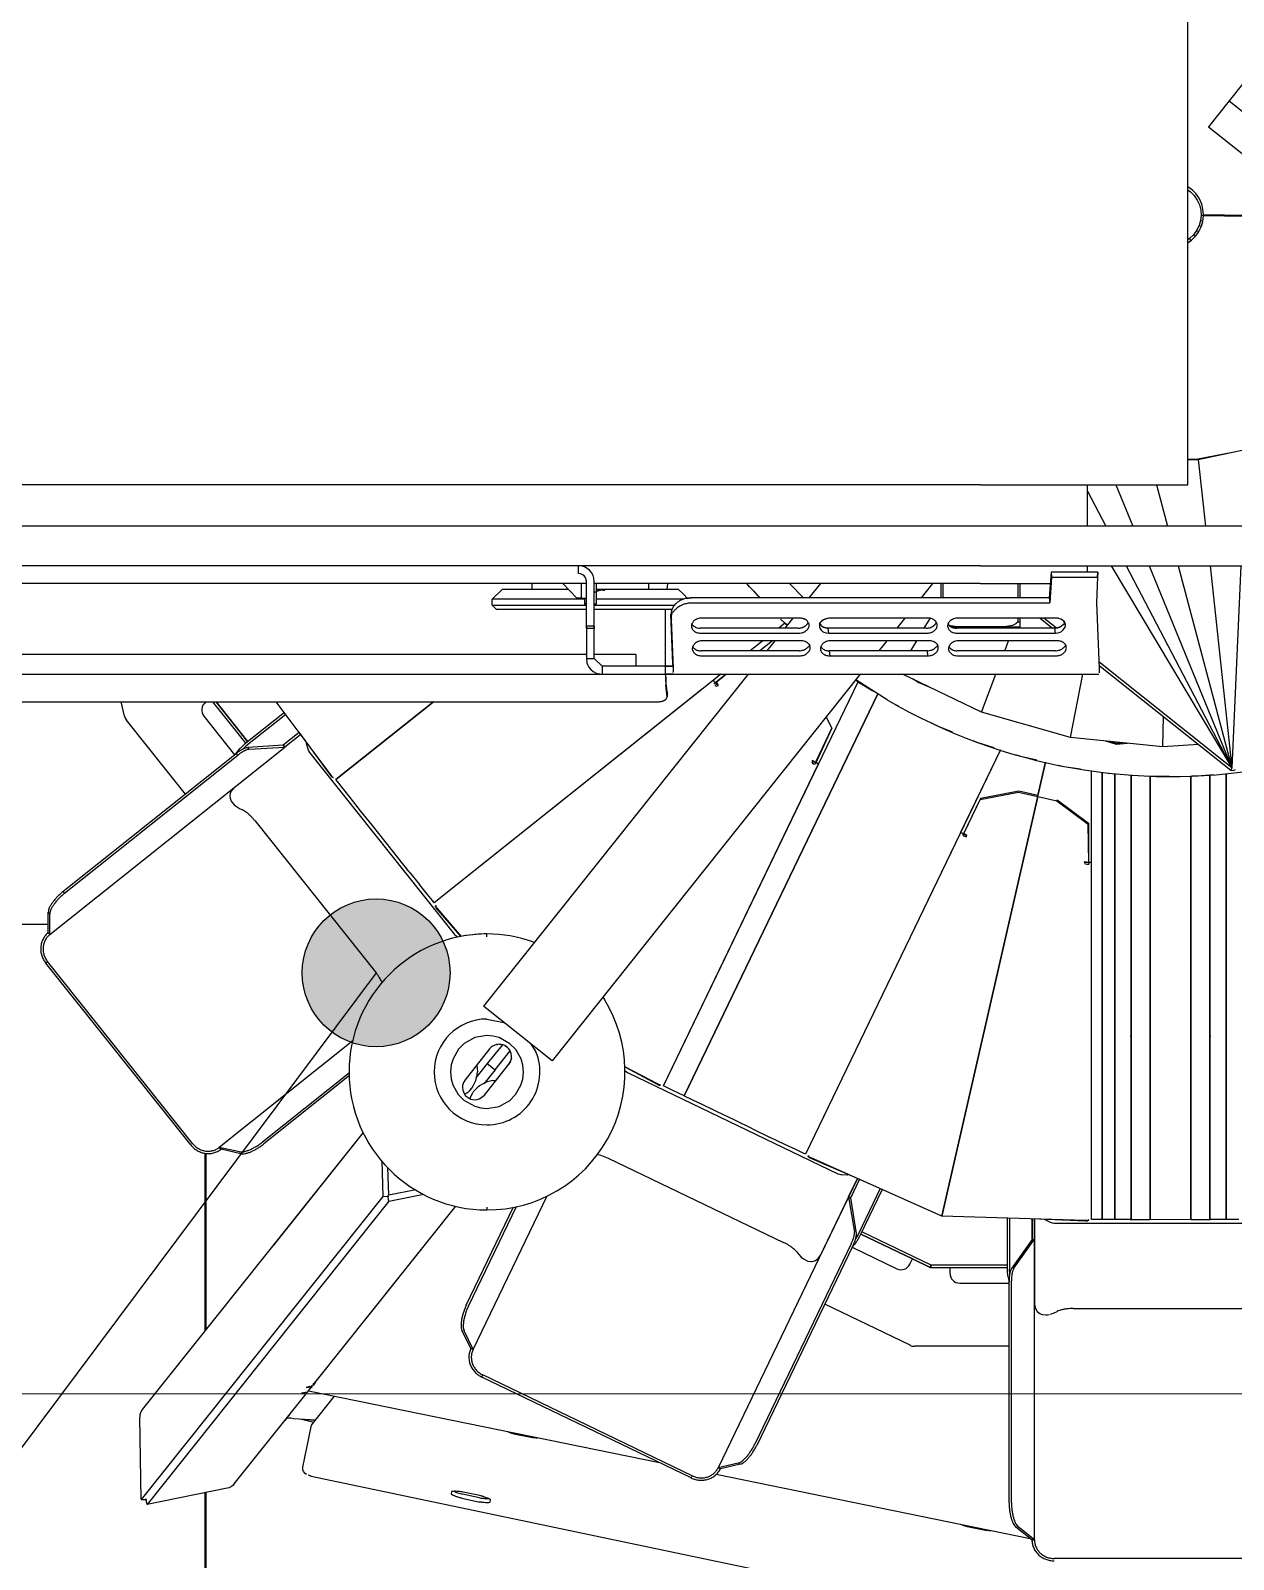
# Model space of a CAD drawing. Header units: millimetres. Extents: x -187347 to 135007, y -6415 to 292048.
# Drawn here: x -41808 to -41197, y 7971 to 8747 of the extents above; entities that cross this region are included whole.
import ezdxf

# ---------------------------------------------------------------- set-up
doc = ezdxf.new("R2010")
doc.units = ezdxf.units.MM
doc.header["$LTSCALE"] = 100
doc.linetypes.add('Z_LINE-CNTR', pattern=[17, 12, -2, 1, -2])
doc.layers.get('0').update_dxf_attribs({"lineweight": 18})
doc.layers.add('1', color=7, linetype='Continuous')
doc.layers.add('Layout Cabinplant', color=30, linetype='Continuous')
doc.layers.add('S-GRID', color=7, linetype='Continuous', lineweight=5)

# ---------------------------------------------------------------- blocks, each defined once
blk = doc.blocks.new('CP_Giblet area_New')
at = {"layer": '1'}
h = blk.add_hatch(color=0, dxfattribs=at)
edge = h.paths.add_edge_path()
edge.add_arc((455.75, 383.59), 37.5, 0, 360)
at = {"color": 0, "linetype": 'Continuous'}
for p, q in [((542.08, 647.23), (542.08, 1424.1)), ((542.08, 1424.1), (542.08, 647.23)), ((542.66, 647.35), (542.66, 1424.1)), ((488.7, 638.95), (74.89, 725.62)), ((-6.28, 680.68), (111.72, 680.68)), ((121.72, 671.24), (130, 664.62)), ((121.72, 671.24), (123.05, 671.23)), ((123.05, 671.23), (121.72, 671.24)), ((121.72, 671.24), (121.72, 518.69)), ((121.72, 671.24), (121.72, 551.42)), ((123.05, 671.23), (131.18, 664.75)), ((283.26, 637.91), (123.99, 670.47)), ((155.89, 664.4), (147.36, 666.14)), ((133.42, 652.33), (133.42, 539.92)), ((134.6, 652.45), (134.6, 540.04)), ((397.93, 652.16), (397.65, 650.83)), ((412.26, 650.07), (403.73, 651.86)), ((449.27, 499.42), (571.97, 653.27)), ((531.37, 645.07), (571.97, 653.27)), ((571.97, 653.27), (572.56, 650.35)), ((403.09, 648.78), (411.62, 646.99)), ((403.33, 649.92), (411.86, 648.13)), ((417.42, 646.69), (417.7, 648.01)), ((452.31, 496.99), (574.97, 650.8)), ((528.52, 643.64), (529.18, 644.15)), ((529.18, 644.15), (530.34, 644.76)), ((530.34, 644.76), (531.37, 645.07)), ((574.97, 650.8), (571.99, 650.72)), ((574.97, 650.8), (575.63, 608.93)), ((295.32, 638.78), (295.83, 639.84)), ((295.32, 638.78), (401.63, 587.58)), ((295.83, 639.84), (402.14, 588.64)), ((489.57, 638.6), (490.15, 638.45)), ((527.78, 642.87), (490.6, 596.24)), ((491.07, 638.07), (491.81, 637.58)), ((491.81, 637.58), (492.65, 636.58)), ((492.65, 636.58), (492.95, 635.77)), ((527.78, 642.87), (502.09, 610.65)), ((527.78, 642.87), (528.52, 643.64)), ((216.02, 497.17), (282.23, 634.65)), ((271.05, 632.9), (280.99, 635.14)), ((272.06, 632.28), (282.23, 634.65)), ((280.99, 635.14), (282.23, 634.65)), ((490.06, 595.56), (312.04, 632.03)), ((492.99, 634.29), (488.53, 613.02)), ((492.95, 635.77), (492.99, 634.29)), ((213.72, 521.74), (262.64, 623.31)), ((214.73, 521.12), (263.64, 622.69)), ((385.81, 617.39), (377.28, 619.14)), ((488.53, 613.02), (476.82, 598.34)), ((462.33, 464.56), (574.36, 605.04)), ((486.54, 610.53), (497.43, 609.83)), ((493.59, 610.08), (486.54, 610.53)), ((493.59, 610.08), (487.29, 611.47)), ((497.43, 609.83), (499.06, 609.52)), ((499.06, 609.52), (499.9, 609.48)), ((499.53, 607.44), (502.09, 610.65)), ((499.9, 609.48), (500.73, 609.66)), ((501.48, 610.07), (502.09, 610.65)), ((486.85, 591.53), (415.38, 501.92)), ((486.89, 591.87), (486.14, 590.65)), ((486.85, 591.53), (487.6, 592.33)), ((487.57, 592.86), (486.89, 591.87)), ((487.6, 592.33), (488.01, 592.99)), ((488.46, 593.55), (488.01, 592.99)), ((488.72, 593.88), (488.19, 593.55)), ((488.19, 593.55), (488.38, 592.91)), ((490.6, 596.24), (488.46, 593.55)), ((491.27, 593.96), (488.46, 593.55)), ((488.46, 593.55), (488.56, 593.04)), ((488.46, 593.55), (489.46, 593.49)), ((490.06, 595.56), (488.72, 593.88)), ((489.46, 593.49), (490.5, 593.82)), ((490.5, 593.82), (491.27, 593.96)), ((490.6, 596.24), (493.53, 596.79)), ((492.86, 596.78), (491.85, 596.49)), ((493.53, 596.79), (492.86, 596.78)), ((402.14, 588.64), (401.63, 587.58)), ((406.52, 574.69), (368.97, 496.72)), ((406.52, 574.69), (407.69, 574.23)), ((406.52, 574.69), (411.14, 565.18)), ((407.69, 574.23), (412.25, 564.78)), ((134.6, 573.03), (182.59, 573.03)), ((184.76, 572.53), (228.13, 551.65)), ((460.69, 558.74), (415.38, 501.92)), ((542.08, 475.1), (542.08, 564.55)), ((542.08, 564.55), (542.08, 475.1)), ((542.66, 563.04), (542.08, 563.04)), ((542.08, 559.04), (542.66, 559.04)), ((542.66, 475.1), (542.66, 565.29)), ((102.09, 553.91), (3.34, 553.91)), ((111.72, 556.04), (110.18, 555.32)), ((113.53, 556.72), (111.72, 556.04)), ((115.18, 557.07), (114.12, 556.88)), ((115.93, 557.14), (115.18, 557.07)), ((117.64, 556.99), (115.93, 557.14)), ((118.33, 556.79), (117.64, 556.99)), ((119.07, 556.46), (118.33, 556.79)), ((120.4, 555.36), (119.07, 556.46)), ((121.28, 553.85), (120.4, 555.36)), ((121.59, 552.67), (121.28, 553.85)), ((121.72, 551.42), (121.59, 552.67)), ((121.72, 508.42), (121.72, 551.42)), ((408.88, 552.61), (384.55, 502.08)), ((409.99, 552.22), (385.97, 502.32)), ((134.25, 536.37), (134.43, 533.94)), ((159.6, 541.03), (134.6, 541.03)), ((135.3, 537.47), (134.6, 540.4)), ((164.6, 533.03), (164.6, 536.03)), ((132.14, 533.46), (121.72, 518.69)), ((122.97, 518.81), (133.31, 533.59)), ((134.43, 508.03), (134.43, 533.94)), ((135.56, 508), (135.56, 534.01)), ((164.6, 533.11), (135.56, 533.11)), ((164.6, 533.11), (135.56, 533.11)), ((135.56, 531.86), (174.12, 531.86)), ((135.56, 531.86), (174.12, 531.86)), ((174.12, 533.11), (164.6, 533.11)), ((174.6, 533.03), (164.6, 533.03)), ((174.12, 533.11), (174.12, 531.86)), ((174.12, 531.86), (175.06, 532.9)), ((174.12, 531.86), (209.32, 515.01)), ((174.12, 531.86), (209.32, 515.01)), ((183.61, 528.69), (174.6, 533.03)), ((175.06, 532.9), (183.64, 528.76)), ((184.91, 531.39), (183.61, 528.69)), ((209.86, 516.14), (183.64, 528.76)), ((183.64, 528.76), (209.86, 516.14)), ((214.24, 522.82), (191.58, 533.73)), ((231.44, 528.51), (230.2, 526.61)), ((232.8, 529.49), (231.44, 528.51)), ((233.86, 529.94), (232.8, 529.49)), ((234.64, 530.07), (233.86, 529.94)), ((235.16, 530.07), (234.64, 530.07)), ((236.63, 529.83), (235.16, 530.07)), ((238.84, 528.76), (236.63, 529.83)), ((240.01, 527.8), (238.84, 528.76)), ((241.24, 526.48), (240.01, 527.8)), ((211.59, 487.91), (230.33, 526.81)), ((242.31, 525.16), (241.24, 526.48)), ((337.95, 477.54), (248.98, 520.38)), ((462.33, 464.56), (507.88, 521.68)), ((122.97, 518.81), (121.72, 518.69)), ((121.72, 518.69), (121.72, 508.42)), ((121.75, 518.67), (121.75, 508.42)), ((122.97, 508.37), (122.97, 518.81)), ((122.97, 518.81), (122.97, 508.37)), ((198.97, 493.52), (210.25, 516.95)), ((200, 493.05), (211.24, 516.4)), ((211.24, 516.4), (212.45, 518.5)), ((212.01, 515.83), (214.88, 497.68)), ((216.02, 497.17), (213.01, 515.21)), ((111.75, 510.61), (-6.25, 510.61)), ((18.01, 508.74), (24.32, 508.77)), ((24.32, 508.77), (24.32, 282.53)), ((24.6, 508.77), (32.57, 508.79)), ((24.6, 282.55), (24.6, 508.77)), ((32.91, 508.79), (32.33, 508.67)), ((32.57, 508.79), (32.57, 283.12)), ((42.19, 508.8), (32.91, 508.79)), ((32.91, 283.15), (32.91, 508.79)), ((42.19, 508.8), (42.19, 283.74)), ((42.37, 508.67), (42.37, 413.57)), ((42.56, 508.8), (52.91, 508.81)), ((42.56, 283.76), (42.56, 508.8)), ((52.91, 508.81), (62.87, 508.8)), ((62.87, 508.8), (62.87, 283.8)), ((63.07, 413.57), (63.07, 508.67)), ((72.53, 508.79), (63.25, 508.8)), ((63.25, 283.78), (63.25, 508.8)), ((73.1, 508.67), (72.53, 508.79)), ((73.1, 508.67), (72.53, 508.79)), ((72.53, 508.79), (72.53, 283.25)), ((72.87, 283.23), (72.87, 508.79)), ((72.87, 508.79), (80.84, 508.77)), ((80.84, 508.77), (80.84, 282.62)), ((81.11, 508.77), (87.42, 508.74)), ((81.11, 282.6), (81.11, 508.77)), ((87.42, 508.74), (91.27, 508.71)), ((87.42, 508.74), (87.42, 281.88)), ((87.42, 281.88), (87.42, 508.74)), ((91.27, 508.71), (92.72, 508.67)), ((92.72, 508.67), (92.72, 328.16)), ((94.18, 509.23), (94.8, 509.25)), ((94.8, 509.25), (95.96, 509.16)), ((95.84, 509.49), (122.99, 508.37)), ((95.96, 509.16), (168.66, 507.03)), ((112.76, 510.43), (111.75, 510.61)), ((113.77, 510.16), (112.76, 510.43)), ((116.89, 508.62), (113.77, 510.16)), ((120.08, 294.19), (168.66, 507.03)), ((168.66, 507.03), (120.08, 294.19)), ((168.66, 507.03), (235.09, 477.41)), ((214.88, 497.68), (210.42, 488.41)), ((216.02, 497.17), (211.57, 487.92)), ((214.88, 497.68), (216.02, 497.17)), ((216.02, 497.17), (214.88, 497.68)), ((399.49, 502.41), (399.49, 503.88)), ((449.27, 499.42), (431.58, 495.84)), ((435.55, 493.63), (449.37, 496.42)), ((449.27, 499.42), (449.86, 496.5)), ((452.31, 496.99), (449.33, 496.92)), ((449.37, 496.42), (449.72, 482.38)), ((452.77, 478.92), (452.31, 496.99)), ((210.39, 488.42), (235.84, 477.4)), ((216.06, 485.98), (216.72, 486.2)), ((216.72, 486.2), (219.54, 486.01)), ((220.56, 485.81), (219.54, 486.01)), ((221.55, 485.53), (220.56, 485.81)), ((327.87, 434.33), (221.55, 485.53)), ((139.04, 270.48), (237.82, 475.57)), ((159.48, 312.92), (237.82, 475.57)), ((235.09, 477.41), (235.96, 477.08)), ((235.96, 477.08), (236.73, 476.7)), ((237.82, 475.57), (239.03, 475)), ((239.03, 475), (242.78, 473.24)), ((242.78, 473.24), (248.3, 470.61)), ((342.31, 475.87), (337.95, 477.54)), ((343.39, 475.7), (342.31, 475.87)), ((524.46, 475.4), (534.38, 473.1)), ((525.09, 474.4), (535.29, 472.13)), ((534.38, 473.1), (535.29, 472.13)), ((535.29, 472.13), (534.38, 473.1)), ((248.3, 470.61), (255.74, 467.05)), ((264.75, 462.72), (255.74, 467.05)), ((467.63, 418.17), (535.29, 472.13)), ((467.63, 418.17), (535.29, 472.13)), ((469.22, 435.73), (512.71, 470.41)), ((469.29, 434.27), (513.35, 469.41)), ((548.87, 470.16), (622.44, 377.91)), ((549.78, 470.9), (623.36, 378.64)), ((264.75, 462.72), (273.72, 458.41)), ((273.72, 458.41), (283.05, 453.91)), ((283.05, 453.91), (292.04, 449.56)), ((393.32, 451.32), (387.89, 448.29)), ((399.49, 452.38), (393.32, 451.32)), ((402.68, 452.1), (399.49, 452.38)), ((405.69, 451.31), (402.68, 452.1)), ((411.17, 448.23), (405.69, 451.31)), ((299.46, 445.97), (201.27, 242.06)), ((201.27, 242.06), (299.46, 445.97)), ((299.46, 445.97), (292.04, 449.56)), ((299.46, 445.97), (305.14, 443.2)), ((305.14, 443.2), (308.59, 441.51)), ((384.99, 445.37), (382.26, 440.6)), ((387.89, 448.29), (384.99, 445.37)), ((400.84, 445.59), (388.37, 429.96)), ((402.03, 446.73), (400.84, 445.59)), ((403.4, 447.49), (402.03, 446.73)), ((404.41, 447.8), (403.4, 447.49)), ((405.81, 447.94), (404.41, 447.8)), ((407.64, 447.65), (405.81, 447.94)), ((408.25, 447.39), (406.48, 444.05)), ((408.61, 447.24), (407.64, 447.65)), ((409.62, 446.58), (408.61, 447.24)), ((409.15, 444.33), (410.74, 445.39)), ((410.49, 445.74), (409.62, 446.58)), ((411.1, 444.88), (410.49, 445.74)), ((411.8, 443.17), (411.1, 444.88)), ((414.08, 445.26), (411.17, 448.23)), ((411.97, 441.77), (411.8, 443.17)), ((416.78, 440.46), (414.08, 445.26)), ((309.88, 440.87), (211.18, 235.9)), ((309.88, 440.87), (231.56, 278.21)), ((308.59, 441.51), (309.88, 440.87)), ((311.44, 440.72), (312.01, 440.47)), ((312.01, 440.47), (313.01, 439.88)), ((313.01, 439.88), (329.57, 431.3)), ((313.05, 440.23), (329.03, 431.7)), ((328.7, 433.74), (327.87, 434.33)), ((381.36, 437.56), (380.99, 433.95)), ((382.26, 440.6), (381.36, 437.56)), ((396.49, 438.22), (395, 438.26)), ((395.41, 432.77), (401.06, 439.86)), ((398.14, 422.16), (410.61, 437.8)), ((399.32, 429.66), (405.07, 436.86)), ((410.61, 437.8), (411.45, 439.21)), ((411.45, 439.21), (411.9, 440.71)), ((411.9, 440.71), (411.97, 441.77)), ((417.65, 437.41), (416.78, 440.46)), ((417.99, 433.8), (417.65, 437.41)), ((210.09, 232.07), (366.51, 428.21)), ((329.49, 433.06), (328.7, 433.74)), ((329.03, 431.7), (329.58, 431.41)), ((366.51, 428.21), (383.91, 414.33)), ((380.99, 433.95), (381.33, 430.35)), ((381.33, 430.35), (382.21, 427.3)), ((382.21, 427.3), (384.91, 422.49)), ((387.08, 427.03), (387.01, 425.99)), ((387.53, 428.54), (387.08, 427.03)), ((387.08, 427.03), (387.36, 427.97)), ((388.37, 429.96), (387.53, 428.54)), ((387.53, 428.54), (388.37, 429.96)), ((395.41, 432.77), (387.76, 423.17)), ((391.67, 420.06), (399.32, 429.66)), ((399.32, 429.66), (395.41, 432.77)), ((404.73, 430.42), (404.31, 433.84)), ((413.99, 422.38), (416.72, 427.15)), ((416.72, 427.15), (417.62, 430.2)), ((417.62, 430.2), (417.99, 433.8)), ((377.43, 419.5), (374.69, 423.6)), ((384.91, 422.49), (387.82, 419.53)), ((387.01, 425.99), (387.18, 424.59)), ((387.18, 424.59), (387.88, 422.87)), ((387.82, 419.53), (393.29, 416.45)), ((387.88, 422.87), (388.5, 422.01)), ((388.5, 422.01), (389.38, 421.16)), ((389.38, 421.16), (388.5, 422.01)), ((389.38, 421.16), (390.41, 420.5)), ((390.41, 420.5), (389.38, 421.16)), ((390.41, 420.5), (391.35, 420.11)), ((391.35, 420.11), (393.21, 419.81)), ((393.21, 419.81), (392.5, 419.92)), ((393.21, 419.81), (394.6, 419.96)), ((394.6, 419.96), (394.09, 419.9)), ((394.6, 419.96), (395.59, 420.26)), ((395.59, 420.26), (396.96, 421.03)), ((396.96, 421.03), (396.36, 420.69)), ((396.96, 421.03), (398.14, 422.16)), ((398.14, 422.16), (396.96, 421.03)), ((405.66, 416.44), (411.09, 419.47)), ((411.09, 419.47), (413.99, 422.38)), ((32.91, 415.66), (32.33, 415.79)), ((42.37, 413.57), (42.37, 283.75)), ((63.07, 283.79), (63.07, 413.57)), ((73.1, 415.79), (72.53, 415.66)), ((383.91, 414.33), (401.3, 400.46)), ((393.29, 416.45), (396.31, 415.66)), ((396.31, 415.66), (399.49, 415.38)), ((399.49, 415.38), (405.66, 416.44)), ((399.49, 407.03), (390.93, 408.73)), ((267.01, 232.07), (401.3, 400.46)), ((340.79, 395.95), (339.88, 397.18)), ((517.32, 306.39), (455.75, 383.59)), ((42.19, 378.21), (42.53, 378.83)), ((623.36, 378.64), (622.44, 377.91)), ((63.25, 365.86), (62.91, 365.24)), ((376.17, 367.88), (375.54, 368.16)), ((399.49, 365.34), (399.49, 363.88)), ((412.49, 365.19), (424.59, 350.9)), ((412.6, 365.22), (413.05, 364.7)), ((413.05, 364.7), (425.26, 350.57)), ((415.14, 364.78), (414.31, 365.4)), ((415.91, 364.1), (415.14, 364.78)), ((489.49, 271.84), (415.91, 364.1)), ((621.29, 364.2), (501.99, 269.07)), ((621.29, 364.2), (621.28, 353.6)), ((621.29, 364.2), (622.15, 363.29)), ((622.09, 359.04), (1346.56, 359.04)), ((622.09, 359.04), (1346.56, 359.04)), ((622.15, 363.29), (622.11, 352.76)), ((424.59, 350.9), (425.23, 350.23)), ((425.23, 350.23), (425.75, 349.55)), ((622.11, 352.76), (621.28, 353.6)), ((284.63, 235.14), (426.24, 348.07)), ((290.11, 239.51), (426.24, 348.07)), ((426.24, 348.07), (427.16, 346.95)), ((427.16, 346.95), (429.7, 343.81)), ((429.7, 343.81), (433.71, 338.83)), ((613.8, 343.26), (525.91, 273.17)), ((614.63, 342.42), (526.74, 272.33)), ((613.8, 343.26), (614.63, 342.42)), ((438.91, 332.35), (433.71, 338.83)), ((92.72, 328.16), (92.72, 327.56)), ((92.72, 327.56), (93.57, 327.56)), ((92.72, 327.56), (92.72, 281.11)), ((93.57, 327.56), (95.72, 327.56)), ((95.04, 328.47), (94.22, 328.52)), ((94.22, 327.56), (94.22, 328.52)), ((94.22, 327.56), (94.22, 328.52)), ((94.34, 326.8), (94.22, 327.56)), ((94.22, 327.56), (96.45, 327.28)), ((94.22, 327.56), (94.47, 308.18)), ((94.34, 307.64), (94.34, 326.8)), ((95.96, 328.33), (95.04, 328.47)), ((95.72, 327.56), (96.45, 327.28)), ((96.45, 327.28), (95.96, 328.33)), ((438.91, 332.35), (444.7, 325.1)), ((444.7, 325.1), (451.15, 317.02)), ((139.04, 270.48), (159.22, 312.38)), ((149.11, 295.14), (157.43, 312.41)), ((157.55, 312.94), (149.23, 295.68)), ((156.14, 314.59), (155.97, 313.95)), ((155.97, 313.95), (157.55, 312.94)), ((155.97, 313.95), (156.52, 313.68)), ((157.75, 314.13), (156.14, 314.59)), ((156.52, 313.68), (156.75, 314.44)), ((156.52, 313.68), (158.45, 312.75)), ((158.13, 313.57), (157.55, 312.94)), ((158.13, 313.57), (157.75, 314.13)), ((158.45, 312.75), (159.22, 312.38)), ((159.22, 312.38), (159.48, 312.92)), ((451.15, 317.02), (457.6, 308.93)), ((94.34, 307.64), (94.47, 308.18)), ((110.21, 295.88), (94.34, 307.64)), ((110.33, 296.41), (94.47, 308.18)), ((457.6, 308.93), (463.61, 301.37)), ((110.33, 296.41), (110.21, 295.88)), ((120.08, 294.19), (110.33, 296.41)), ((129.71, 291.43), (149.11, 295.14)), ((149.23, 295.68), (129.83, 291.96)), ((463.61, 301.37), (468.94, 294.65)), ((524.99, 300.2), (523.47, 300.95)), ((526.57, 299.28), (524.99, 300.2)), ((527.17, 298.84), (526.57, 299.28)), ((527.76, 298.35), (527.17, 298.84)), ((529.29, 296.43), (527.76, 298.35)), ((529.85, 295.05), (529.29, 296.43)), ((530, 293.76), (529.85, 295.05)), ((116.11, 276.76), (119.96, 293.65)), ((119.96, 293.65), (116.11, 276.76)), ((120.08, 294.19), (119.96, 293.65)), ((119.96, 293.65), (129.71, 291.43)), ((129.83, 291.96), (120.08, 294.19)), ((468.94, 294.65), (472.86, 289.7)), ((472.86, 289.7), (475.29, 286.59)), ((527.57, 289.46), (529.45, 291.53)), ((528.97, 290.9), (529.45, 291.53)), ((529.45, 291.53), (529.8, 292.63)), ((529.8, 292.63), (530, 293.76)), ((552.53, 292.9), (582.45, 255.38)), ((17.07, 177.07), (21.58, 279.68)), ((20.95, 281.03), (19.81, 280.5)), ((22.16, 280.78), (20.95, 281.03)), ((21.58, 279.68), (22.16, 280.78)), ((32.66, 177.07), (21.58, 279.68)), ((82.77, 177.07), (21.58, 279.68)), ((75.14, 177.07), (21.58, 279.68)), ((48.8, 177.07), (21.58, 279.68)), ((63.6, 177.07), (21.58, 279.68)), ((21.58, 279.68), (89.06, 225.86)), ((89, 227.48), (22.16, 280.78)), ((39.13, 283.7), (30.69, 282.96)), ((39.13, 283.7), (30.69, 282.96)), ((41.97, 283.72), (39.13, 283.7)), ((41.97, 283.72), (39.13, 283.7)), ((61.79, 283.88), (53.32, 283.81)), ((61.79, 283.88), (53.32, 283.81)), ((64.62, 283.68), (61.79, 283.88)), ((64.62, 283.68), (61.79, 283.88)), ((84.4, 282.26), (83.78, 282.3)), ((84.4, 282.26), (83.78, 282.3)), ((85.19, 282.14), (84.4, 282.26)), ((85.19, 282.14), (84.4, 282.26)), ((106.8, 278.85), (98.41, 280.13)), ((106.8, 278.85), (98.41, 280.13)), ((476.11, 285.52), (426.64, 246.07)), ((426.64, 246.07), (476.11, 285.52)), ((475.29, 286.59), (476.11, 285.52)), ((478, 284.06), (478.51, 283.28)), ((478.51, 283.28), (506.45, 246.07)), ((494.91, 261.44), (478.69, 283.59)), ((109.56, 278.2), (106.8, 278.85)), ((109.56, 278.2), (106.8, 278.85)), ((128.86, 273.67), (120.6, 275.61)), ((128.86, 273.67), (120.6, 275.61)), ((131.56, 272.8), (128.86, 273.67)), ((131.56, 272.8), (128.86, 273.67)), ((231.3, 277.67), (211.18, 235.9)), ((224.46, 259.45), (232.65, 277.02)), ((232.44, 276.28), (224.46, 259.45)), ((231.56, 278.21), (231.3, 277.67)), ((231.3, 277.67), (232.06, 277.3)), ((232.06, 277.3), (234.21, 276.52)), ((232.65, 277.02), (232.91, 277.56)), ((232.65, 277.02), (234.54, 275.8)), ((233.78, 277.49), (232.91, 277.56)), ((234.45, 277.02), (233.78, 277.49)), ((234.45, 277.02), (234.21, 276.52)), ((234.54, 275.8), (234.45, 277.02)), ((489.98, 270.94), (489.49, 271.84)), ((525.17, 270.17), (527.02, 272.56)), ((526.74, 272.33), (525.91, 273.17)), ((543.1, 253.4), (527.52, 272.95)), ((38.58, 267.69), (56.54, 269)), ((56.54, 269), (56.32, 253.54)), ((56.54, 269), (103.37, 264.24)), ((74.45, 267.18), (80.07, 267.71)), ((80.01, 267.17), (77.2, 266.9)), ((82.71, 266.34), (80.01, 267.17)), ((80.07, 267.71), (85.46, 266.06)), ((80.78, 266.54), (82.07, 266.54)), ((80.78, 266.54), (82.07, 266.54)), ((103.37, 264.24), (97.22, 232.07)), ((103.37, 264.24), (148.65, 251.41)), ((150.44, 266.75), (142.35, 269.34)), ((150.44, 266.75), (142.35, 269.34)), ((153.06, 265.67), (150.44, 266.75)), ((153.06, 265.67), (150.44, 266.75)), ((490.4, 269.99), (489.98, 270.94)), ((491.22, 267.28), (490.4, 269.99)), ((491.14, 266.58), (491.22, 267.28)), ((493.99, 262.69), (501.99, 269.07)), ((494.74, 261.68), (502.85, 268.14)), ((501.61, 252.51), (521.87, 268.66)), ((520.07, 270.15), (501.99, 269.07)), ((501.99, 269.07), (502.85, 268.14)), ((502.85, 268.14), (501.99, 269.07)), ((502.29, 251.6), (522.63, 267.82)), ((502.85, 268.14), (520.9, 269.31)), ((520.07, 270.15), (520.9, 269.31)), ((536.92, 246.07), (520.76, 266.33)), ((520.76, 266.33), (536.92, 246.07)), ((523.56, 270.23), (521.87, 268.66)), ((538.73, 246.07), (521.87, 267.21)), ((538.73, 246.07), (521.87, 267.21)), ((171.4, 258.14), (163.54, 261.37)), ((171.4, 258.14), (163.54, 261.37)), ((173.93, 256.86), (171.4, 258.14)), ((173.93, 256.86), (171.4, 258.14)), ((224.46, 259.45), (227.43, 253.81)), ((227.43, 253.81), (224.46, 259.45)), ((148.65, 251.41), (141.3, 232.07)), ((148.65, 251.41), (188.65, 232.07)), ((191.61, 247.89), (190.73, 248.34)), ((191.61, 247.89), (190.73, 248.34)), ((583.42, 253.37), (585.09, 246.07)), ((192.58, 247.3), (191.61, 247.89)), ((192.58, 247.3), (191.61, 247.89)), ((196.53, 245.08), (212.39, 234.95)), ((210.95, 236.07), (203.7, 240.51)), ((210.95, 236.07), (203.7, 240.51)), ((308.03, 240.97), (308.12, 243.57)), ((308.03, 240.97), (308.84, 235.19)), ((308.12, 243.57), (308.72, 237.68)), ((1255.67, 246.07), (312.86, 246.07)), ((175.5, 238.43), (180.55, 236.31)), ((180.55, 236.31), (178.69, 236.89)), ((180.55, 236.31), (183.55, 234.53)), ((181.51, 235.52), (180.55, 236.31)), ((212.43, 234.99), (210.95, 236.07)), ((212.43, 234.99), (210.95, 236.07)), ((278.16, 232.07), (283.02, 235.94)), ((283.02, 235.94), (278.16, 232.07)), ((280.77, 232.07), (284.63, 235.14)), ((280.77, 232.07), (284.63, 235.14)), ((283.21, 238.16), (282.08, 237.88)), ((282.08, 237.88), (283.02, 235.94)), ((282.76, 237.49), (284.1, 235.81)), ((283.89, 237.52), (283.21, 238.16)), ((284.46, 236.88), (283.69, 236.31)), ((284.46, 236.88), (283.69, 236.31)), ((284.1, 235.81), (284.63, 235.14)), ((88.92, 229.8), (88.93, 230.48)), ((88.93, 229.21), (88.92, 229.8)), ((88.93, 230.48), (88.96, 231.39)), ((90.28, 195.97), (88.93, 229.21)), ((305.08, 232.07), (89.06, 232.07)), ((304.94, 230.37), (304.93, 229.72)), ((304.93, 229.72), (304.93, 229.21)), ((304.93, 229.21), (305.19, 226.64)), ((304.93, 229.21), (305.94, 204.3)), ((304.96, 231.26), (304.94, 230.37)), ((305.08, 232.07), (307.11, 232.07)), ((305.08, 232.07), (307.11, 232.07)), ((307.11, 232.07), (305.08, 232.07)), ((305.19, 226.64), (305.08, 228.07)), ((305.08, 228.07), (307.11, 228.07)), ((307.11, 228.07), (305.08, 228.07)), ((305.08, 228.07), (307.11, 228.07)), ((307.11, 228.07), (305.08, 228.07)), ((305.19, 226.64), (306.21, 201.73)), ((307.11, 232.07), (309.06, 232.07)), ((309.06, 232.07), (307.11, 232.07)), ((307.11, 228.07), (309.06, 228.07)), ((309.06, 228.07), (307.11, 228.07)), ((308.88, 232.02), (308.88, 228.07)), ((308.88, 232.02), (308.88, 228.07)), ((308.88, 228.07), (308.88, 199.07)), ((308.88, 228.07), (308.88, 199.07)), ((314.06, 232.07), (309.06, 232.07)), ((309.06, 228.07), (309.06, 232.07)), ((309.06, 228.07), (314.06, 228.07)), ((341.06, 232.07), (314.06, 232.07)), ((314.06, 228.07), (341.06, 228.07)), ((324.06, 222.07), (324.06, 228.07)), ((343.4, 231.8), (341.06, 232.07)), ((341.06, 228.07), (341.06, 232.07)), ((1081.42, 232.07), (341.06, 232.07)), ((345.06, 224.07), (341.06, 228.07)), ((344.15, 231.53), (343.4, 231.8)), ((345.55, 230.78), (344.15, 231.53)), ((346.83, 229.72), (345.55, 230.78)), ((347.78, 228.55), (346.83, 229.72)), ((348.54, 227.13), (347.78, 228.55)), ((348.79, 226.41), (348.54, 227.13)), ((349.06, 224.07), (348.79, 226.41)), ((106.03, 217.01), (105.74, 217.54)), ((160.62, 222.78), (110.81, 222.78)), ((111.08, 220.21), (160.89, 220.21)), ((136.79, 220.21), (134.86, 215.12)), ((164.68, 218.77), (165.06, 217.98)), ((171.03, 217.01), (170.74, 217.54)), ((225.62, 222.78), (175.81, 222.78)), ((175.81, 222.78), (176.08, 220.21)), ((176.08, 220.21), (225.89, 220.21)), ((181.6, 215.12), (184.64, 220.21)), ((196.58, 215.12), (200.64, 220.21)), ((225.89, 220.21), (225.62, 222.78)), ((229.68, 218.77), (230.06, 217.98)), ((236.03, 217.01), (235.74, 217.54)), ((290.62, 222.78), (240.81, 222.78)), ((241.08, 220.21), (290.89, 220.21)), ((253.5, 215.12), (257.56, 220.21)), ((254.71, 215.12), (261.09, 220.21)), ((259.52, 215.12), (265.91, 220.21)), ((259.52, 215.12), (265.91, 220.21)), ((294.68, 218.77), (295.06, 217.98)), ((324.06, 222.07), (345.06, 222.07)), ((349.06, 224.07), (345.06, 224.07)), ((345.06, 224.07), (345.06, 208.67)), ((349.06, 208.67), (349.06, 224.07)), ((349.06, 222.07), (1117.42, 222.07)), ((107.26, 209.81), (106.45, 208.82)), ((108.07, 210.43), (107.26, 209.81)), ((108.76, 210.78), (108.07, 210.43)), ((109.93, 211.13), (108.76, 210.78)), ((111.28, 211.29), (109.93, 211.13)), ((110.25, 215.12), (160.06, 215.12)), ((111.55, 208.72), (111.28, 211.29)), ((161.09, 211.29), (111.28, 211.29)), ((175.25, 215.12), (225.06, 215.12)), ((226.09, 211.29), (176.28, 211.29)), ((226.09, 211.29), (226.36, 208.72)), ((227.43, 211.13), (226.09, 211.29)), ((228.55, 210.77), (227.43, 211.13)), ((229.2, 210.41), (228.55, 210.77)), ((229.92, 209.79), (229.2, 210.41)), ((230.57, 208.79), (229.92, 209.79)), ((240.25, 215.12), (290.06, 215.12)), ((291.09, 211.29), (241.28, 211.29)), ((106.16, 208.2), (106.01, 207.48)), ((106.01, 207.48), (106.05, 206.75)), ((106.05, 206.75), (106.24, 206.13)), ((106.45, 208.82), (106.16, 208.2)), ((106.24, 206.13), (107.05, 206.83)), ((106.89, 205.13), (106.24, 206.13)), ((106.89, 205.13), (106.24, 206.13)), ((106.24, 206.13), (106.89, 205.13)), ((106.89, 205.13), (107.61, 204.51)), ((107.05, 206.83), (108.05, 207.73)), ((107.61, 204.51), (108.26, 204.15)), ((108.05, 207.73), (108.67, 208.09)), ((108.26, 204.15), (109.38, 203.79)), ((108.67, 208.09), (110.05, 208.59)), ((109.38, 203.79), (110.72, 203.63)), ((110.05, 208.59), (111.55, 208.72)), ((110.72, 203.63), (160.53, 203.63)), ((110.74, 208.58), (116.94, 203.63)), ((111.55, 208.72), (161.36, 208.72)), ((118.91, 203.63), (112.53, 208.72)), ((137.14, 208.07), (129.06, 208.07)), ((129.06, 208.07), (129.06, 205.61)), ((130.06, 205.61), (129.06, 205.61)), ((129.06, 205.61), (129.06, 203.63)), ((130.06, 205.61), (131.19, 206.6)), ((130.06, 205.61), (130.06, 203.63)), ((131.19, 206.6), (132.9, 207.44)), ((132.42, 208.72), (132.17, 208.07)), ((132.9, 207.44), (137.14, 208.07)), ((137.14, 208.07), (160.98, 208.07)), ((160.98, 208.07), (165.22, 207.44)), ((163.92, 208.07), (160.98, 208.07)), ((165.15, 207.28), (165.4, 206.05)), ((171.93, 205.07), (171.68, 206.3)), ((174.85, 203.78), (177.79, 208.72)), ((175.72, 203.63), (225.53, 203.63)), ((176.55, 208.72), (226.36, 208.72)), ((187.42, 203.63), (191.48, 208.72)), ((225.53, 203.63), (226.88, 203.79)), ((226.36, 208.72), (227.68, 208.56)), ((226.88, 203.79), (228.05, 204.14)), ((227.68, 208.56), (228.8, 208.21)), ((228.05, 204.14), (228.74, 204.49)), ((228.74, 204.49), (229.55, 205.11)), ((228.8, 208.21), (229.44, 207.85)), ((229.44, 207.85), (230.17, 207.24)), ((229.55, 205.11), (230.83, 206.25)), ((230.83, 206.25), (230.17, 207.24)), ((230.17, 207.24), (230.83, 206.25)), ((230.76, 208.17), (230.57, 208.79)), ((230.8, 207.44), (230.76, 208.17)), ((230.83, 206.25), (230.8, 207.44)), ((238.84, 203.96), (238.28, 204.14)), ((240.05, 208.59), (238.67, 208.09)), ((240.72, 203.63), (290.53, 203.63)), ((241.55, 208.72), (291.36, 208.72)), ((244.33, 203.63), (248.39, 208.72)), ((247.17, 207.19), (250.61, 204.12)), ((247.17, 207.19), (248.5, 206.01)), ((248.5, 206.01), (247.24, 207.27)), ((248.5, 206.01), (247.24, 207.27)), ((248.32, 206.19), (251.5, 208.72)), ((248.32, 206.19), (251.5, 208.72)), ((248.5, 206.01), (250.61, 204.12)), ((295.15, 207.28), (295.52, 206.49)), ((345.06, 208.67), (345.06, 207.67)), ((349.06, 208.67), (345.06, 208.67)), ((345.06, 207.67), (345.06, 208.67)), ((345.06, 207.67), (349.06, 207.67)), ((345.06, 207.67), (345.06, 185.07)), ((349.06, 207.67), (349.06, 208.67)), ((349.06, 208.67), (349.06, 207.67)), ((349.06, 207.67), (349.06, 185.07)), ((89.77, 182.84), (90.28, 195.97)), ((113.05, 182.84), (114.01, 195.97)), ((114.28, 193.4), (114.01, 195.97)), ((295.41, 195.97), (114.01, 195.97)), ((299.7, 194.07), (300.87, 194.07)), ((300.87, 194.07), (335.53, 194.07)), ((306.95, 197.07), (304.22, 197.07)), ((313.12, 199.07), (305.53, 199.07)), ((305.82, 199.91), (305.57, 198.76)), ((335.53, 197.07), (306.95, 197.07)), ((328.69, 199.07), (313.12, 199.07)), ((345.06, 199.07), (328.69, 199.07)), ((345.06, 197.07), (335.53, 197.07)), ((335.53, 194.07), (344.06, 194.07)), ((344.06, 190.29), (344.06, 196.57)), ((344.06, 196.57), (344.94, 196.57)), ((365.43, 199.07), (349.06, 199.07)), ((358.59, 197.07), (349.06, 197.07)), ((349.18, 196.57), (350.06, 196.57)), ((350.06, 193.57), (350.06, 196.57)), ((350.06, 194.07), (358.59, 194.07)), ((396.81, 197.07), (358.59, 197.07)), ((358.59, 194.07), (396.81, 194.07)), ((394.8, 199.07), (365.43, 199.07)), ((396.81, 194.07), (391.78, 189.07)), ((394.8, 199.07), (396.81, 197.07)), ((396.81, 197.07), (396.81, 194.07)), ((113.32, 180.27), (114.28, 193.4)), ((114.28, 193.4), (295.67, 193.4)), ((129.06, 193.4), (129.06, 186.07)), ((130.06, 193.4), (130.06, 186.07)), ((168.06, 193.4), (168.06, 186.07)), ((169.06, 193.4), (169.06, 186.07)), ((173.41, 186.07), (179.26, 193.4)), ((230.33, 186.07), (236.17, 193.4)), ((238.9, 193.4), (246.03, 186.07)), ((260.88, 193.4), (264.33, 189.8)), ((260.88, 193.4), (266.28, 187.75)), ((262.49, 191.96), (261.06, 193.4)), ((262.49, 191.96), (261.06, 193.4)), ((264.33, 189.8), (262.49, 191.96)), ((264.33, 189.8), (262.49, 191.96)), ((264.33, 189.8), (266.28, 187.75)), ((266.28, 187.75), (267.72, 186.07)), ((266.28, 187.75), (267.72, 186.07)), ((296.54, 193.43), (295.67, 193.4)), ((297.7, 193.68), (296.54, 193.43)), ((299.82, 191.57), (297.68, 193.7)), ((302.34, 189.07), (299.82, 191.57)), ((302.34, 189.07), (329.84, 189.07)), ((308.02, 189.07), (307.72, 186.07)), ((308.02, 189.07), (307.72, 186.07)), ((317.48, 186.07), (317.48, 189.07)), ((329.84, 189.07), (344.06, 189.07)), ((342.79, 189.73), (345.06, 190.73)), ((345.06, 190.73), (342.79, 189.73)), ((344.06, 186.07), (344.06, 190.29)), ((350.32, 193.57), (349.16, 193.57)), ((351.69, 193.57), (350.32, 193.57)), ((351.69, 193.57), (353.95, 193.57)), ((351.69, 186.07), (351.69, 193.57)), ((353.95, 193.57), (360.99, 186.07)), ((358.17, 189.07), (364.28, 189.07)), ((364.28, 189.07), (391.78, 189.07)), ((376.64, 189.07), (376.64, 186.07)), ((89.77, 182.84), (89.58, 180.27)), ((89.58, 180.27), (89.77, 182.84)), ((89.58, 180.27), (113.32, 180.27)), ((113.05, 182.84), (89.77, 182.84)), ((94.9, 180.27), (94.9, 177.07)), ((113.32, 180.27), (113.05, 182.84)), ((118.66, 186.07), (113.74, 186.07)), ((149.06, 186.07), (118.66, 186.07)), ((149.06, 186.07), (345.06, 186.07)), ((349.06, 186.07), (1117.42, 186.07)), ((353.06, 181.07), (353.06, 177.07)), ((149.06, 177.07), (-52.17, 177.07)), ((149.06, 177.07), (1146.42, 177.07)), ((-52.17, 157.07), (149.06, 157.07)), ((38.72, 123.25), (34.91, 157.07)), ((59.86, 136.07), (54.19, 157.07)), ((80.4, 136.07), (71.79, 157.07)), ((94.9, 139.2), (85.57, 157.07)), ((94.9, 157.07), (94.9, 136.07)), ((149.06, 157.07), (1146.42, 157.07)), ((43.9, 136.07), (43.9, -119.93)), ((149.06, 136.07), (43.9, 136.07)), ((149.06, 136.07), (1146.42, 136.07)), ((38.72, 123.25), (14.76, 118.13)), ((38.76, 122.9), (21.21, 119.51)), ((43.9, 123.32), (38.72, 123.25)), ((43.9, 123.07), (38.76, 122.9)), ((38.46, 7.79), (37.01, 4.78)), ((39.92, 9.81), (38.46, 7.79)), ((39.46, 7.07), (41.05, 9.25)), ((41.98, 11.86), (39.92, 9.81)), ((40.12, 10.05), (41.05, 9.25)), ((41.05, 9.25), (43, 11.12)), ((43.9, 13.21), (41.98, 11.86)), ((42.23, 12.07), (43, 11.12)), ((43, 11.12), (43.9, 11.73)), ((36, -0.51), (-71.68, 1.01)), ((-71.67, 0.8), (37.22, -0.63)), ((-71.67, 0.58), (35.99, -0.93)), ((36.33, 2.39), (36, -0.51)), ((37.48, 1.95), (36.29, 2.18)), ((37.01, 4.78), (36.33, 2.39)), ((38.22, 4.55), (37.08, 4.98)), ((37.22, -0.63), (37.48, 1.95)), ((37.48, 1.95), (38.22, 4.55)), ((38.22, 4.55), (39.46, 7.07)), ((38.41, 7.7), (39.46, 7.07)), ((35.99, -0.93), (36.24, -3.84)), ((36.24, -3.84), (36.85, -6.25)), ((36.85, -6.25), (38.22, -9.3)), ((37.4, -3.32), (37.22, -0.63)), ((38.04, -5.95), (37.4, -3.32)), ((39.13, -8.42), (38.04, -5.95)), ((38.22, -9.3), (39.89, -11.68)), ((40.63, -10.66), (39.13, -8.42)), ((39.89, -11.68), (41.62, -13.47)), ((42.5, -12.61), (40.63, -10.66)), ((41.62, -13.47), (43.96, -15.2)), ((43.9, -13.63), (42.5, -12.61)), ((33.48, -45.62), (12.37, -28.78)), ((22.99, -58.77), (1.88, -41.93)), ((22.99, -58.77), (33.48, -45.62)), ((-29.4, -124.47), (22.99, -58.77))]:
    blk.add_line(p, q, dxfattribs=at)
for centre, radius, start, end in [((182.59, 568.03), 5, 64.28574, 90), ((159.6, 536.03), 5, 0.00748, 89.99252), ((159.6, 536.03), 5, 45.01033, 56.25924), ((189.41, 529.22), 5, 64.29322, 154.27826), ((399.49, 433.88), 70, 89.99999, 211.62152), ((399.49, 433.88), 70, 270, 90), ((399.49, 433.88), 26.85, 90.00003, 202.50007), ((399.49, 433.88), 26.85, 270, 90), ((393.97, 454.02), 16, 279.0753, 321.42849), ((420.28, 432.83), 16, 134.04158, 176.39462), ((399.49, 433.88), 70, 250.54041, 269.99989), ((399.49, 433.88), 70, 270.00016, 279.72994), ((52.73, -0.98), 285, 59.6963, 219.18975), ((539.19, 250.28), 5, 308.57893, 38.56397), ((539.19, 250.28), 5, 16.0684, 27.31711), ((578.55, 252.26), 5, 12.85715, 38.57145), ((341.06, 197.54), 8, 259.99939, 282.49872), ((341.06, 197.54), 8, 259.99939, 282.49872), ((353.06, 185.07), 8, 180.00374, 269.99626), ((353.06, 185.07), 4, 180.00748, 269.99252), ((353.06, 185.07), 4, 180.00322, 191.25169), ((353.06, 185.07), 4, 180.00694, 225.00269), ((353.06, 185.07), 4, 180.00995, 202.50587), ((353.06, 185.07), 4, 225.00377, 269.99306)]:
    blk.add_arc(centre, radius, start, end, dxfattribs=at)
for points in [[(123.05, 671.23), (122.77, 673.32), (122.11, 675.33), (121.64, 676.27), (121.07, 677.16), (120.41, 678), (119.67, 678.76), (118.85, 679.46), (117.97, 680.08), (117.02, 680.61), (116.02, 681.05), (113.91, 681.66), (111.72, 681.86)], [(121.72, 671.24), (121.53, 673.08), (120.97, 674.85), (120.55, 675.69), (120.05, 676.48), (119.46, 677.23), (118.81, 677.91), (118.08, 678.54), (117.29, 679.09), (116.44, 679.57), (115.56, 679.96), (113.67, 680.5), (111.72, 680.68)], [(133.42, 652.33), (133.35, 654.27), (133.16, 656.2), (133.02, 657.15), (132.84, 658.1), (132.65, 659), (132.42, 659.89), (132.18, 660.7), (131.9, 661.5), (131.63, 662.19), (131.31, 662.85), (130.71, 663.78), (130, 664.62)], [(134.6, 652.45), (134.53, 654.39), (134.34, 656.32), (134.19, 657.28), (134.02, 658.23), (133.82, 659.13), (133.59, 660.02), (133.35, 660.82), (133.08, 661.62), (132.8, 662.31), (132.48, 662.98), (131.88, 663.9), (131.18, 664.75)], [(147.36, 666.14), (145.69, 666.34), (144.01, 666.46)], [(159.24, 663.35), (157.58, 663.91), (155.89, 664.4)], [(403.73, 651.86), (402.03, 652.07), (400.31, 652.21), (399.12, 652.24), (397.93, 652.16)], [(397.65, 650.83), (398.72, 650.31), (399.81, 649.84), (401.44, 649.27), (403.09, 648.78)], [(403.33, 649.92), (402.01, 650.09), (400.68, 650.22), (399.62, 650.29), (398.56, 650.3)], [(411.62, 646.99), (413.32, 646.78), (415.04, 646.64), (416.23, 646.61), (417.42, 646.69)], [(416.37, 646.56), (415.4, 646.98), (414.4, 647.34), (413.13, 647.76), (411.86, 648.13)], [(417.7, 648.01), (416.63, 648.54), (415.54, 649.01), (413.91, 649.57), (412.26, 650.07)], [(295.83, 639.84), (293.76, 640.6), (291.6, 640.98), (290.51, 641.01), (289.42, 640.94), (288.36, 640.77), (287.32, 640.5), (286.32, 640.13), (285.36, 639.66), (284.46, 639.11), (283.63, 638.47), (282.16, 636.92), (280.99, 635.14)], [(295.32, 638.78), (293.48, 639.46), (291.56, 639.79), (290.59, 639.82), (289.62, 639.76), (288.68, 639.61), (287.75, 639.37), (286.86, 639.04), (286.01, 638.62), (285.22, 638.13), (284.48, 637.56), (283.2, 636.22), (282.23, 634.65)], [(488.7, 638.95), (488.92, 638.86), (489.14, 638.78), (489.35, 638.69), (489.57, 638.6)], [(271.05, 632.9), (270.03, 632.49), (269.1, 631.88), (268.53, 631.41), (267.98, 630.91), (267.39, 630.31), (266.82, 629.69), (266.23, 628.99), (265.66, 628.26), (265.09, 627.48), (264.55, 626.68), (263.54, 625.03), (262.64, 623.31)], [(272.06, 632.28), (271.03, 631.87), (270.11, 631.25), (269.53, 630.79), (268.99, 630.29), (268.39, 629.69), (267.83, 629.07), (267.23, 628.37), (266.67, 627.64), (266.1, 626.86), (265.55, 626.06), (264.54, 624.41), (263.64, 622.69)], [(377.28, 619.14), (375.61, 619.33), (373.93, 619.45)], [(389.16, 616.34), (387.5, 616.9), (385.81, 617.39)], [(574.36, 605.04), (574.94, 605.91), (575.35, 606.87), (575.58, 607.89), (575.63, 608.93)], [(406.52, 574.69), (407.17, 576.43), (407.44, 578.27), (407.43, 579.21), (407.32, 580.15), (407.12, 581.08), (406.83, 581.99), (406.44, 582.87), (405.97, 583.71), (405.41, 584.51), (404.79, 585.26), (403.32, 586.57), (401.63, 587.58)], [(407.69, 574.23), (408.39, 576.19), (408.67, 578.25), (408.65, 579.3), (408.53, 580.35), (408.3, 581.39), (407.96, 582.4), (407.53, 583.38), (407, 584.32), (406.37, 585.22), (405.67, 586.05), (404.03, 587.51), (402.14, 588.64)], [(408.88, 552.61), (409.66, 554.39), (410.33, 556.21), (410.61, 557.14), (410.87, 558.07), (411.08, 558.96), (411.26, 559.87), (411.39, 560.7), (411.49, 561.54), (411.54, 562.27), (411.55, 563.01), (411.45, 564.12), (411.14, 565.18)], [(409.99, 552.22), (410.77, 553.99), (411.44, 555.82), (411.72, 556.74), (411.98, 557.67), (412.19, 558.57), (412.37, 559.47), (412.51, 560.3), (412.6, 561.14), (412.65, 561.88), (412.66, 562.62), (412.56, 563.72), (412.25, 564.78)], [(102.09, 553.91), (103.64, 553.95), (105.18, 554.08), (105.91, 554.17), (106.63, 554.28), (107.3, 554.41), (107.97, 554.56), (109.09, 554.89), (110.18, 555.32)], [(132.14, 533.46), (132.52, 534.22), (132.83, 535), (132.97, 535.52), (133.08, 536.04), (133.19, 536.63), (133.27, 537.22), (133.39, 538.57), (133.42, 539.92)], [(133.31, 533.59), (133.69, 534.34), (134, 535.13), (134.15, 535.64), (134.26, 536.16), (134.36, 536.75), (134.44, 537.34), (134.56, 538.69), (134.6, 540.04)], [(135.56, 534.01), (135.5, 535.74), (135.3, 537.47)], [(175.06, 532.9), (174.59, 533), (174.12, 533.11)], [(214.29, 522.77), (213.14, 521.5), (212.1, 520.13), (211.11, 518.57), (210.25, 516.95)], [(213.72, 521.74), (213.17, 520.5), (212.69, 519.24), (212.5, 518.67), (212.34, 518.1), (212.22, 517.58), (212.12, 517.05), (212.05, 516.44), (212.01, 515.83)], [(214.73, 521.12), (214.17, 519.88), (213.69, 518.62), (213.51, 518.05), (213.35, 517.47), (213.22, 516.96), (213.13, 516.43), (213.05, 515.82), (213.01, 515.21)], [(242.31, 525.16), (243.1, 524.3), (243.97, 523.52), (244.51, 523.09), (245.05, 522.69), (245.66, 522.27), (246.27, 521.87), (247.61, 521.09), (248.98, 520.38)], [(95.84, 509.49), (95.56, 509.48), (95.28, 509.47), (95.11, 509.42), (94.93, 509.36), (94.74, 509.33), (94.58, 509.25), (94.45, 508.93), (94.23, 508.74)], [(236.48, 476.27), (236.45, 476.42), (236.43, 476.58), (236.4, 476.73), (236.35, 476.88), (236.24, 477.02), (236.11, 477.14), (235.97, 477.27), (235.84, 477.4)], [(524.46, 475.4), (523.35, 475.47), (522.25, 475.32), (521.53, 475.15), (520.83, 474.94), (520.03, 474.66), (519.25, 474.34), (518.41, 473.96), (517.59, 473.56), (516.73, 473.1), (515.9, 472.62), (514.27, 471.56), (512.71, 470.41)], [(525.09, 474.4), (523.99, 474.47), (522.89, 474.32), (522.17, 474.15), (521.46, 473.94), (520.67, 473.66), (519.89, 473.35), (519.05, 472.97), (518.22, 472.56), (517.37, 472.11), (516.53, 471.62), (514.9, 470.57), (513.35, 469.41)], [(549.78, 470.9), (548.27, 472.48), (546.48, 473.75), (545.52, 474.26), (544.51, 474.67), (543.48, 474.97), (542.43, 475.18), (541.37, 475.28), (540.31, 475.28), (539.27, 475.18), (538.24, 474.96), (536.22, 474.21), (534.38, 473.1)], [(548.87, 470.16), (547.51, 471.57), (545.92, 472.71), (545.06, 473.16), (544.16, 473.52), (543.25, 473.79), (542.31, 473.98), (541.36, 474.07), (540.42, 474.06), (539.49, 473.96), (538.57, 473.77), (536.84, 473.12), (535.29, 472.13)], [(313.05, 440.23), (312.67, 440.38), (312.29, 440.51), (312.16, 440.53), (312.03, 440.55), (311.89, 440.54), (311.74, 440.51), (311.6, 440.49), (311.45, 440.47)], [(452.83, 388.12), (453.44, 386.97), (454.12, 385.86), (454.91, 384.71), (455.75, 383.59)], [(621.29, 364.2), (622.62, 365.5), (623.65, 367.04), (624.04, 367.89), (624.35, 368.77), (624.57, 369.7), (624.69, 370.64), (624.73, 371.6), (624.67, 372.56), (624.51, 373.52), (624.27, 374.46), (623.51, 376.27), (622.44, 377.91)], [(622.15, 363.29), (623.62, 364.75), (624.75, 366.48), (625.19, 367.44), (625.52, 368.43), (625.76, 369.46), (625.9, 370.52), (625.93, 371.59), (625.86, 372.66), (625.68, 373.73), (625.41, 374.79), (624.56, 376.81), (623.36, 378.64)], [(425.34, 349.28), (425.39, 349.43), (425.43, 349.58), (425.47, 349.73), (425.49, 349.89), (425.45, 350.06), (425.39, 350.23), (425.32, 350.4), (425.26, 350.57)], [(613.8, 343.26), (615.27, 344.52), (616.66, 345.88), (617.32, 346.58), (617.96, 347.31), (618.54, 348.02), (619.09, 348.76), (619.57, 349.45), (620.02, 350.16), (620.38, 350.81), (620.71, 351.47), (621.1, 352.51), (621.28, 353.6)], [(614.63, 342.42), (616.1, 343.68), (617.49, 345.03), (618.15, 345.74), (618.79, 346.47), (619.37, 347.18), (619.92, 347.92), (620.4, 348.61), (620.85, 349.32), (621.21, 349.97), (621.54, 350.63), (621.93, 351.67), (622.11, 352.76)], [(517.32, 306.39), (518.31, 305.21), (519.38, 304.08), (519.9, 303.57), (520.44, 303.07), (520.96, 302.63), (521.49, 302.2), (522.45, 301.53), (523.47, 300.95)], [(478.69, 283.59), (478.5, 283.77), (478.31, 283.95), (478.13, 284.13), (477.94, 284.28), (477.79, 284.35), (477.64, 284.41), (477.5, 284.45), (477.36, 284.49)], [(520.07, 270.15), (520.89, 270.33), (521.7, 270.57), (522.19, 270.78), (522.67, 271.02), (523.19, 271.3), (523.71, 271.61), (524.83, 272.36), (525.91, 273.17)], [(520.9, 269.31), (521.72, 269.49), (522.53, 269.73), (523.02, 269.94), (523.5, 270.18), (524.02, 270.46), (524.54, 270.77), (525.66, 271.52), (526.74, 272.33)], [(522.63, 267.82), (523.94, 268.95), (525.17, 270.17)], [(312.86, 246.07), (311.91, 246.02), (310.97, 245.88), (310.54, 245.77), (310.13, 245.64), (309.76, 245.5), (309.4, 245.33), (309.18, 245.21), (308.97, 245.08), (308.76, 244.88), (308.57, 244.66), (308.27, 244.14), (308.12, 243.57)], [(308.88, 232.02), (308.87, 233.22), (308.85, 234.42), (308.84, 234.97), (308.82, 235.52), (308.81, 236.02), (308.78, 236.52), (308.75, 237.1), (308.72, 237.68)], [(308.88, 232.02), (308.88, 232.64), (308.88, 233.25), (308.83, 233.6), (308.78, 233.95), (308.74, 234.33), (308.75, 234.71), (308.79, 234.95), (308.84, 235.19)], [(110.81, 222.78), (109.7, 222.69), (108.62, 222.4), (108.13, 222.2), (107.65, 221.95), (107.22, 221.66), (106.81, 221.34), (106.47, 220.99), (106.17, 220.61), (105.93, 220.22), (105.74, 219.8), (105.55, 218.96), (105.62, 218.1)], [(105.62, 218.1), (105.93, 217.27), (106.46, 216.56), (106.82, 216.24), (107.21, 215.96), (107.65, 215.7), (108.12, 215.5), (109.17, 215.21), (110.25, 215.12)], [(111.08, 220.21), (109.97, 220.11), (108.89, 219.83), (108.39, 219.63), (107.91, 219.37), (107.49, 219.09), (107.08, 218.77), (106.41, 218.16), (105.74, 217.54)], [(160.06, 215.12), (161.17, 215.22), (162.25, 215.5), (162.75, 215.71), (163.23, 215.96), (163.67, 216.23), (164.06, 216.56), (164.44, 217), (164.77, 217.48), (165.01, 217.89), (165.2, 218.32), (165.34, 219.06), (165.26, 219.8)], [(165.26, 219.8), (164.94, 220.63), (164.41, 221.34), (164.06, 221.66), (163.67, 221.95), (163.22, 222.2), (162.76, 222.4), (161.71, 222.69), (160.62, 222.78)], [(164.68, 218.77), (163.89, 219.35), (163.02, 219.83), (161.97, 220.12), (160.89, 220.21)], [(175.81, 222.78), (174.7, 222.69), (173.62, 222.4), (173.13, 222.2), (172.65, 221.95), (172.22, 221.66), (171.81, 221.34), (171.47, 220.99), (171.17, 220.61), (170.93, 220.22), (170.74, 219.8), (170.55, 218.96), (170.62, 218.1)], [(170.62, 218.1), (170.93, 217.27), (171.46, 216.56), (171.82, 216.24), (172.21, 215.96), (172.65, 215.7), (173.12, 215.5), (174.17, 215.21), (175.25, 215.12)], [(176.08, 220.21), (174.97, 220.11), (173.89, 219.83), (173.39, 219.63), (172.91, 219.37), (172.49, 219.09), (172.08, 218.77), (171.41, 218.16), (170.74, 217.54)], [(225.06, 215.12), (226.17, 215.22), (227.25, 215.5), (227.75, 215.71), (228.23, 215.96), (228.67, 216.23), (229.06, 216.56), (229.44, 217), (229.77, 217.48), (230.01, 217.89), (230.2, 218.32), (230.34, 219.06), (230.26, 219.8)], [(230.26, 219.8), (229.94, 220.63), (229.41, 221.34), (229.06, 221.66), (228.67, 221.95), (228.22, 222.2), (227.76, 222.4), (226.71, 222.69), (225.62, 222.78)], [(229.68, 218.77), (228.89, 219.35), (228.02, 219.83), (226.97, 220.12), (225.89, 220.21)], [(240.81, 222.78), (239.7, 222.69), (238.62, 222.4), (238.13, 222.2), (237.65, 221.95), (237.22, 221.66), (236.81, 221.34), (236.47, 220.99), (236.17, 220.61), (235.93, 220.22), (235.74, 219.8), (235.55, 218.96), (235.62, 218.1)], [(235.62, 218.1), (235.93, 217.27), (236.46, 216.56), (236.82, 216.24), (237.21, 215.96), (237.65, 215.7), (238.12, 215.5), (239.17, 215.21), (240.25, 215.12)], [(241.08, 220.21), (239.97, 220.11), (238.89, 219.83), (238.39, 219.63), (237.91, 219.37), (237.49, 219.09), (237.08, 218.77), (236.41, 218.16), (235.74, 217.54)], [(290.06, 215.12), (291.17, 215.22), (292.25, 215.5), (292.75, 215.71), (293.23, 215.96), (293.67, 216.23), (294.06, 216.56), (294.44, 217), (294.77, 217.48), (295.01, 217.89), (295.2, 218.32), (295.34, 219.06), (295.26, 219.8)], [(295.26, 219.8), (294.94, 220.63), (294.41, 221.34), (294.06, 221.66), (293.67, 221.95), (293.22, 222.2), (292.76, 222.4), (291.71, 222.69), (290.62, 222.78)], [(294.68, 218.77), (293.89, 219.35), (293.02, 219.83), (291.97, 220.12), (290.89, 220.21)], [(165.73, 208.31), (165.41, 209.14), (164.88, 209.85), (164.52, 210.17), (164.13, 210.45), (163.69, 210.71), (163.22, 210.91), (162.17, 211.2), (161.09, 211.29)], [(176.28, 211.29), (175.17, 211.19), (174.09, 210.91), (173.59, 210.71), (173.11, 210.45), (172.68, 210.17), (172.28, 209.85), (171.94, 209.5), (171.63, 209.12), (171.39, 208.73), (171.21, 208.31), (171.02, 207.47), (171.08, 206.61)], [(241.28, 211.29), (240.17, 211.19), (239.09, 210.91), (238.59, 210.71), (238.11, 210.45), (237.68, 210.17), (237.28, 209.85), (236.94, 209.5), (236.63, 209.12), (236.39, 208.73), (236.21, 208.31), (236.02, 207.47), (236.08, 206.61)], [(295.73, 208.31), (295.41, 209.14), (294.88, 209.85), (294.52, 210.17), (294.13, 210.45), (293.69, 210.71), (293.22, 210.91), (292.17, 211.2), (291.09, 211.29)], [(111.55, 208.72), (110.44, 208.62), (109.36, 208.34), (108.86, 208.14), (108.38, 207.88), (107.95, 207.6), (107.55, 207.28), (106.89, 206.7), (106.24, 206.13)], [(106.89, 205.13), (107.8, 204.45), (108.82, 203.97), (109.76, 203.72), (110.72, 203.63)], [(160.53, 203.63), (161.64, 203.73), (162.72, 204.01), (163.22, 204.21), (163.7, 204.47), (164.13, 204.75), (164.53, 205.07), (164.87, 205.42), (165.18, 205.8), (165.42, 206.19), (165.6, 206.61), (165.79, 207.45), (165.73, 208.31)], [(165.15, 207.28), (164.35, 207.86), (163.49, 208.34), (162.44, 208.63), (161.36, 208.72)], [(171.08, 206.61), (171.52, 206.07), (171.7, 205.41), (172.03, 205), (172.48, 204.68), (173.03, 204.31), (173.59, 204.01), (174.64, 203.72), (175.72, 203.63)], [(176.55, 208.72), (175.44, 208.62), (174.36, 208.34), (173.86, 208.13), (173.38, 207.88), (172.95, 207.6), (172.55, 207.28), (171.92, 206.57), (171.47, 205.74)], [(174.36, 208.34), (173.13, 207.71), (172.05, 206.83)], [(225.53, 203.63), (226.69, 203.78), (227.81, 204.14), (228.22, 204.3), (228.63, 204.45), (228.69, 204.47), (228.74, 204.49), (229.79, 205.38), (230.83, 206.25)], [(230.17, 207.24), (229.26, 207.91), (228.24, 208.38), (227.31, 208.63), (226.36, 208.72)], [(236.08, 206.61), (236.58, 205.94), (236.92, 205.18), (237.31, 204.77), (237.8, 204.44), (238.17, 204.23), (238.56, 204.05), (239.63, 203.78), (240.72, 203.63)], [(241.55, 208.72), (240.44, 208.62), (239.36, 208.34), (238.86, 208.13), (238.38, 207.88), (237.95, 207.6), (237.55, 207.28), (236.92, 206.57), (236.47, 205.74)], [(290.53, 203.63), (291.64, 203.73), (292.72, 204.01), (293.22, 204.22), (293.7, 204.47), (294.13, 204.74), (294.53, 205.07), (294.91, 205.51), (295.23, 205.99), (295.48, 206.4), (295.67, 206.83), (295.8, 207.57), (295.73, 208.31)], [(295.15, 207.28), (294.35, 207.86), (293.49, 208.34), (292.44, 208.63), (291.36, 208.72)], [(295.41, 195.97), (297.46, 196.13), (299.47, 196.62), (300.4, 196.97), (301.31, 197.4), (302.15, 197.89), (302.93, 198.45), (303.62, 199.06), (304.28, 199.7), (304.91, 200.29), (305.45, 200.94), (306, 202.58), (305.94, 204.3)], [(295.67, 193.4), (297.73, 193.56), (299.73, 194.05), (300.67, 194.4), (301.58, 194.83), (302.41, 195.32), (303.2, 195.88), (303.9, 196.49), (304.51, 197.18), (304.99, 197.94), (305.39, 198.75), (305.95, 200.2), (306.21, 201.73)]]:
    blk.add_spline(points, degree=3, dxfattribs=at)
at = {"layer": '1', "color": 0, "linetype": 'Continuous'}
blk.add_line((455.75, 383.59), (1934.75, 2363.59), dxfattribs=at)
at = {"layer": '1', "color": 0}
blk.add_circle((455.75, 383.59), 37.5, dxfattribs=at)

msp = doc.modelspace()

# ---------------------------------------------------------------- linework, layer by layer
at = {"layer": 'S-GRID', "color": 152, "linetype": 'Z_LINE-CNTR'}
msp.add_line((-89691.4, 8055), (-18063.96, 8055), dxfattribs=at)

# ---------------------------------------------------------------- block references
at = {"layer": 'Layout Cabinplant', "rotation": 180}
msp.add_blockref('CP_Giblet area_New', (-41176.61, 8652.23, 0), dxfattribs=at)

doc.saveas('drawing.dxf')
